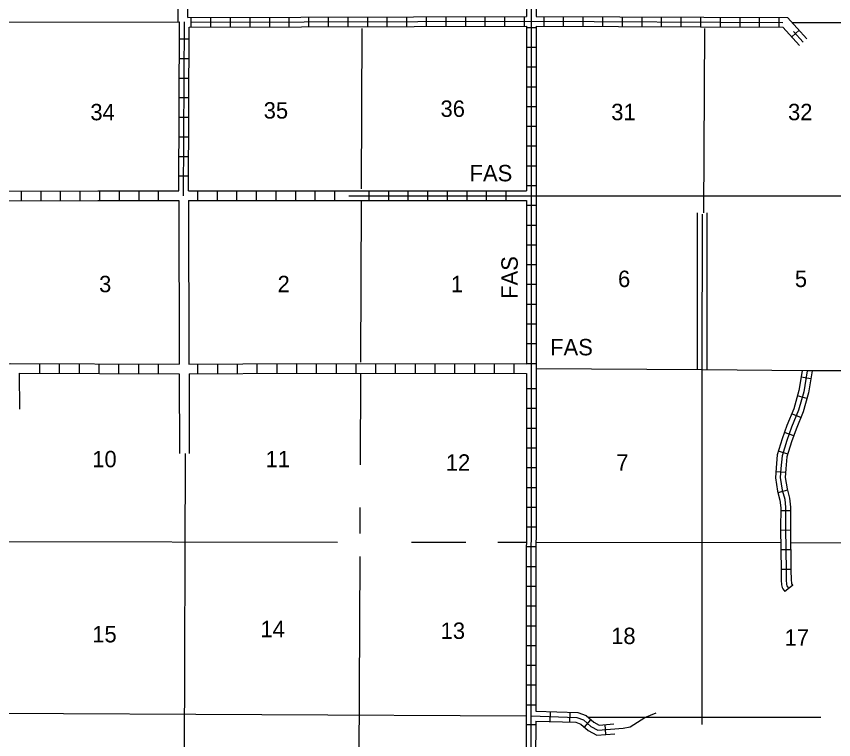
# Model space of a CAD drawing. Extents: x 1333229 to 1813251, y 16536411 to 16910478.
# Drawn here: x 1600029 to 1624916, y 16642765 to 16664795 of the extents above; entities that cross this region are included whole.
import ezdxf

# ---------------------------------------------------------------- set-up
doc = ezdxf.new("R2010")
doc.units = 0
for name, color, linetype in [('L10', 7, 'Continuous'), ('L11', 7, 'Continuous'), ('L13', 7, 'Continuous'), ('L14', 7, 'Continuous'), ('L21', 7, 'Continuous'), ('L4', 7, 'Continuous'), ('L8', 7, 'Continuous')]:
    doc.layers.add(name, color=color, linetype=linetype)

msp = doc.modelspace()

# ---------------------------------------------------------------- linework, layer by layer
at = {"layer": 'L10'}
for p, q in [((1620765, 16654030), (1620768, 16656823)), ((1621061, 16654030), (1621064, 16656823))]:
    msp.add_line(p, q, dxfattribs=at)
at = {"layer": 'L11'}
for p, q in [((1604955, 16664627), (1604957, 16666657)), ((1605255, 16664764), (1605257, 16666657)), ((1604972, 16659183), (1604986, 16654205)), ((1605272, 16659183), (1605286, 16654205)), ((1620768, 16656823), (1620771, 16658815)), ((1621064, 16656823), (1621066, 16658815)), ((1604987, 16653909), (1604994, 16651478)), ((1605287, 16653909), (1605294, 16651478))]:
    msp.add_line(p, q, dxfattribs=at)
msp.add_lwpolyline([(1600135, 16652830), (1600127, 16653929)], dxfattribs=at)
at = {"layer": 'L13'}
for p, q in [((1598005, 16664620), (1605000, 16664627)), ((1610541, 16659543), (1610561, 16664428)), ((1620965, 16658815), (1620990, 16664427)), ((1610520, 16654266), (1610540, 16659151)), ((1615855, 16659331), (1626551, 16659329)), ((1610507, 16651136), (1610519, 16653911)), ((1605111, 16633116), (1605183, 16651478)), ((1610499, 16649041), (1610502, 16649835)), ((1610434, 16633095), (1610496, 16648343)), ((1587388, 16643630), (1615549, 16643487)), ((1624525, 16643438), (1617440, 16643443))]:
    msp.add_line(p, q, dxfattribs=at)
for points in [[(1623645, 16664611), (1631346, 16664612)], [(1620916, 16643225), (1620913, 16654030)], [(1609804, 16648775), (1599734, 16648789)], [(1613717, 16648769), (1612057, 16648772)], [(1615555, 16648767), (1614688, 16648768)], [(1623306, 16648756), (1615868, 16648766)], [(1630164, 16648747), (1623606, 16648756)]]:
    msp.add_lwpolyline(points, dxfattribs=at)
at = {"layer": 'L4'}
msp.add_lwpolyline([(1658659, 16653967), (1647196, 16653961), (1634340, 16653998), (1624102, 16653998), (1620913, 16654030), (1615855, 16654061)], dxfattribs=at)
at = {"layer": 'L8'}
for p, q in [((1615839, 16669876), (1615855, 16664790)), ((1615544, 16669726), (1615559, 16664790)), ((1604974, 16659479), (1605000, 16664627)), ((1605255, 16664764), (1615559, 16664790)), ((1605345, 16664764), (1605345, 16664469)), ((1605945, 16664764), (1605945, 16664469)), ((1606541, 16664770), (1606541, 16664474)), ((1607138, 16664770), (1607138, 16664474)), ((1607735, 16664770), (1607735, 16664474)), ((1608331, 16664770), (1608331, 16664474)), ((1608928, 16664775), (1608928, 16664479)), ((1609524, 16664775), (1609524, 16664479)), ((1610121, 16664775), (1610121, 16664479)), ((1610718, 16664780), (1610718, 16664485)), ((1611314, 16664780), (1611314, 16664485)), ((1611911, 16664780), (1611911, 16664485)), ((1612508, 16664780), (1612508, 16664485)), ((1613104, 16664786), (1613104, 16664490)), ((1613701, 16664786), (1613701, 16664490)), ((1614297, 16664786), (1614297, 16664490)), ((1614894, 16664791), (1614894, 16664495)), ((1615491, 16664791), (1615491, 16664495)), ((1615855, 16664790), (1623510, 16664759)), ((1616087, 16664791), (1616087, 16664495)), ((1616684, 16664786), (1616684, 16664490)), ((1617281, 16664786), (1617281, 16664490)), ((1617877, 16664780), (1617877, 16664485)), ((1618474, 16664780), (1618474, 16664485)), ((1619070, 16664775), (1619070, 16664479)), ((1619667, 16664775), (1619667, 16664479)), ((1620264, 16664770), (1620264, 16664474)), ((1620860, 16664770), (1620860, 16664474)), ((1621457, 16664764), (1621457, 16664474)), ((1622054, 16664764), (1622054, 16664469)), ((1622650, 16664764), (1622650, 16664469)), ((1623247, 16664759), (1623247, 16664463)), ((1623510, 16664759), (1624101, 16664114)), ((1605270, 16659479), (1605295, 16664469)), ((1605295, 16664469), (1615559, 16664495)), ((1615559, 16664495), (1615559, 16659479)), ((1615559, 16664458), (1615855, 16664458)), ((1615855, 16664495), (1623373, 16664463)), ((1615855, 16664495), (1615855, 16654062)), ((1623373, 16664463), (1623880, 16663911)), ((1623867, 16664369), (1623646, 16664166)), ((1623697, 16664332), (1623990, 16664012)), ((1605000, 16664110), (1605295, 16664110)), ((1615559, 16663856), (1615855, 16663856)), ((1604994, 16663513), (1605290, 16663513)), ((1615559, 16663254), (1615855, 16663254)), ((1604989, 16662916), (1605285, 16662916)), ((1615559, 16662652), (1615855, 16662652)), ((1604989, 16662320), (1605285, 16662320)), ((1615559, 16662050), (1615855, 16662050)), ((1604984, 16661723), (1605279, 16661723)), ((1615559, 16661449), (1615855, 16661449)), ((1604984, 16661126), (1605279, 16661126)), ((1615559, 16660847), (1615855, 16660847)), ((1604979, 16660530), (1605274, 16660530)), ((1615559, 16660245), (1615855, 16660245)), ((1604979, 16659933), (1605274, 16659933)), ((1600174, 16659479), (1600174, 16659183)), ((1600770, 16659479), (1600770, 16659183)), ((1601367, 16659479), (1601367, 16659183)), ((1601964, 16659479), (1601964, 16659183)), ((1602560, 16659479), (1602560, 16659183)), ((1603157, 16659479), (1603157, 16659183)), ((1603754, 16659479), (1603754, 16659183)), ((1604350, 16659479), (1604350, 16659183)), ((1605270, 16659479), (1610158, 16659479)), ((1605543, 16659479), (1605543, 16659183)), ((1606140, 16659479), (1606140, 16659183)), ((1606737, 16659479), (1606737, 16659183)), ((1607333, 16659479), (1607333, 16659183)), ((1607930, 16659479), (1607930, 16659183)), ((1608527, 16659479), (1608527, 16659183)), ((1609123, 16659479), (1609123, 16659183)), ((1609720, 16659479), (1609720, 16659183)), ((1610158, 16659479), (1615559, 16659479)), ((1610760, 16659479), (1610760, 16659183)), ((1611357, 16659479), (1611357, 16659183)), ((1611953, 16659479), (1611953, 16659183)), ((1612550, 16659479), (1612550, 16659183)), ((1613146, 16659479), (1613146, 16659183)), ((1613743, 16659479), (1613743, 16659183)), ((1614340, 16659479), (1614340, 16659183)), ((1614936, 16659479), (1614936, 16659183)), ((1615559, 16659643), (1615855, 16659643)), ((1605272, 16659183), (1610158, 16659183)), ((1610158, 16659183), (1615559, 16659183)), ((1615559, 16659183), (1615559, 16654210)), ((1615559, 16659041), (1615855, 16659041)), ((1615559, 16658439), (1615855, 16658439)), ((1615559, 16657837), (1615855, 16657837)), ((1615559, 16657235), (1615855, 16657235)), ((1615559, 16656633), (1615855, 16656633)), ((1615559, 16656031), (1615855, 16656031)), ((1615559, 16655429), (1615855, 16655429)), ((1615559, 16654827), (1615855, 16654827)), ((1600744, 16653925), (1600744, 16654220)), ((1601346, 16653925), (1601346, 16654220)), ((1601948, 16653919), (1601948, 16654215)), ((1602550, 16653919), (1602550, 16654215)), ((1603152, 16653919), (1603152, 16654215)), ((1603754, 16653914), (1603754, 16654210)), ((1604355, 16653914), (1604355, 16654210)), ((1605559, 16653909), (1605559, 16654204)), ((1606161, 16653914), (1606161, 16654210)), ((1606763, 16653914), (1606763, 16654210)), ((1607365, 16653919), (1607365, 16654215)), ((1607967, 16653919), (1607967, 16654215)), ((1608569, 16653925), (1608569, 16654220)), ((1609171, 16653925), (1609171, 16654220)), ((1609773, 16653925), (1609773, 16654220)), ((1610374, 16653919), (1610374, 16654215)), ((1610976, 16653919), (1610976, 16654215)), ((1611578, 16653919), (1611578, 16654215)), ((1612180, 16653919), (1612180, 16654215)), ((1612782, 16653919), (1612782, 16654215)), ((1613384, 16653919), (1613384, 16654215)), ((1613986, 16653914), (1613986, 16654210)), ((1614588, 16653914), (1614588, 16654210)), ((1615190, 16653914), (1615190, 16654210)), ((1615559, 16654225), (1615855, 16654225)), ((1615855, 16654062), (1615845, 16643632)), ((1624221, 16653755), (1623927, 16653805)), ((1615559, 16653460), (1615855, 16653460)), ((1624099, 16653155), (1623812, 16653237)), ((1615559, 16652858), (1615855, 16652858)), ((1623912, 16652573), (1623635, 16652684)), ((1615559, 16652256), (1615855, 16652256)), ((1623702, 16652023), (1623420, 16652120)), ((1615559, 16651654), (1615855, 16651654)), ((1623518, 16651459), (1623234, 16651549)), ((1615554, 16651052), (1615850, 16651052)), ((1623451, 16650904), (1623154, 16650925)), ((1615554, 16650450), (1615850, 16650450)), ((1623506, 16650363), (1623218, 16650285)), ((1615554, 16649848), (1615850, 16649848)), ((1623602, 16649737), (1623303, 16649738)), ((1615554, 16649246), (1615850, 16649246)), ((1623600, 16649143), (1623302, 16649139)), ((1615554, 16648644), (1615850, 16648644)), ((1623607, 16648546), (1623309, 16648543)), ((1615554, 16648043), (1615850, 16648043)), ((1623614, 16647950), (1623316, 16647946)), ((1623667, 16647465), (1623433, 16647279)), ((1615554, 16647441), (1615850, 16647441)), ((1615554, 16646839), (1615850, 16646839)), ((1615554, 16646237), (1615850, 16646237)), ((1615549, 16645635), (1615844, 16645635)), ((1615549, 16645033), (1615844, 16645033)), ((1615549, 16644431), (1615844, 16644431)), ((1615549, 16643829), (1615844, 16643829)), ((1616288, 16643319), (1616297, 16643617)), ((1616885, 16643301), (1616894, 16643599)), ((1615549, 16643227), (1615844, 16643227)), ((1615844, 16643331), (1615834, 16638374)), ((1617330, 16643141), (1617527, 16643365)), ((1617977, 16642927), (1617955, 16643224))]:
    msp.add_line(p, q, dxfattribs=at)
for points in [[(1615691, 16669876), (1615707, 16664643), (1615707, 16654062)], [(1605121, 16659331), (1605147, 16664627)], [(1605343, 16664617), (1615707, 16664643), (1623373, 16664611)], [(1589572, 16659474), (1597180, 16659474), (1602513, 16659479), (1604974, 16659479)], [(1589554, 16659178), (1597180, 16659178), (1602513, 16659183), (1604972, 16659183)], [(1610158, 16659331), (1615976, 16659331)], [(1620913, 16654030), (1620918, 16658766)], [(1589308, 16654236), (1594931, 16654215), (1599846, 16654225), (1604986, 16654205)], [(1605286, 16654205), (1608574, 16654220), (1615559, 16654210)], [(1600127, 16653929), (1604987, 16653909)], [(1605287, 16653909), (1608574, 16653925), (1615559, 16653914)], [(1615707, 16654062), (1615697, 16643486), (1615686, 16638158)], [(1623960, 16654000), (1623857, 16653397), (1623700, 16652846), (1623492, 16652331), (1623352, 16651926), (1623198, 16651438), (1623161, 16651040), (1623140, 16650739), (1623204, 16650337), (1623278, 16650062), (1623303, 16649829), (1623301, 16649195), (1623316, 16647918), (1623320, 16647619), (1623332, 16647482), (1623351, 16647401), (1623373, 16647354), (1623433, 16647279)], [(1624111, 16653998), (1624003, 16653363), (1623842, 16652798), (1623633, 16652278), (1623494, 16651879), (1623346, 16651409), (1623311, 16651028), (1623290, 16650745), (1623350, 16650368), (1623426, 16650090), (1623453, 16649837), (1623451, 16649196), (1623466, 16647920), (1623470, 16647627), (1623481, 16647505), (1623494, 16647450), (1623501, 16647434), (1623550, 16647372)], [(1624264, 16653998), (1624150, 16653330), (1623984, 16652749), (1623773, 16652226), (1623637, 16651832), (1623494, 16651379), (1623460, 16651016), (1623441, 16650752), (1623497, 16650400), (1623574, 16650118), (1623603, 16649844), (1623601, 16649196), (1623615, 16647923), (1623620, 16647635), (1623630, 16647529), (1623634, 16647507), (1623668, 16647465)], [(1615559, 16653914), (1615549, 16643486), (1615538, 16638158)], [(1615697, 16643486), (1617096, 16643444), (1617296, 16643370), (1617523, 16643169), (1617740, 16643058), (1618511, 16643116), (1618722, 16643159), (1619171, 16643444), (1619514, 16643581)], [(1615845, 16643632), (1617125, 16643593), (1617375, 16643501), (1617609, 16643294), (1617771, 16643211), (1618227, 16643245)], [(1615844, 16643331), (1617067, 16643294), (1617218, 16643239), (1617438, 16643044), (1617709, 16642905), (1618252, 16642946)]]:
    msp.add_lwpolyline(points, dxfattribs=at)

# ---------------------------------------------------------------- texts
at = {"layer": 'L14'}
for s, p in [('34', (1602283, 16661629)), ('35', (1607561, 16661681)), ('36', (1612945, 16661733)), ('31', (1618144, 16661631)), ('32', (1623527, 16661631)), ('6', (1618350, 16656550)), ('5', (1623734, 16656550)), ('3', (1602549, 16656393)), ('2', (1607984, 16656393)), ('1', (1613263, 16656393)), ('10', (1602340, 16651061)), ('11', (1607618, 16651061)), ('12', (1613106, 16650956)), ('7', (1618298, 16650956)), ('15', (1602340, 16645728)), ('14', (1607462, 16645885)), ('13', (1612949, 16645833)), ('18', (1618141, 16645676)), ('17', (1623420, 16645624))]:
    msp.add_text(s, height=500, rotation=0, dxfattribs=at).set_placement(p)
at = {"layer": 'L21'}
for rotation, p in [(0, (1613830, 16659770)), (90, (1615297, 16656191)), (0, (1616283, 16654470))]:
    msp.add_text('FAS', height=500, rotation=rotation, dxfattribs=at).set_placement(p)

doc.saveas('drawing.dxf')
